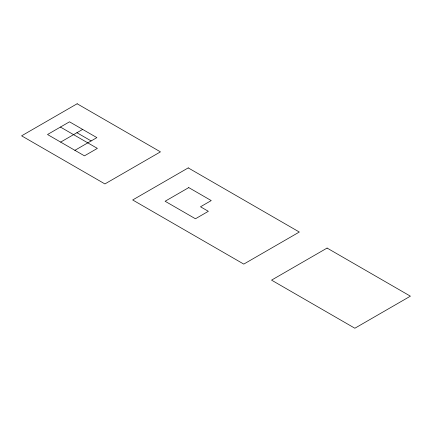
<?xml version="1.0" encoding="UTF-8"?>
<svg xmlns="http://www.w3.org/2000/svg" width="432" height="432" viewBox="0 0 432 432"><rect width="100%" height="100%" fill="white"/><g stroke="black" fill="none" stroke-linecap="round" stroke-linejoin="round"><path stroke-width="0.65" d="M60.653 142.101L82.642 129.406M74.893 150.32L96.881 137.624L69.509 121.819L47.52 134.519L84.456 155.844L97.367 148.387L60.431 127.062M76.918 132.71L91.157 140.929M77.144 103.766L21.6 135.832L104.917 183.935L160.456 151.864L77.144 103.766M188.228 167.897L132.683 199.967L243.772 264.103L299.317 232.033L188.228 167.897M188.762 187.596L165.11 201.253L195.448 218.77L208.359 211.313L200.502 206.777L211.243 200.578L188.762 187.596M327.083 248.065L271.544 280.136L354.856 328.234L410.4 296.168L327.083 248.065"/></g></svg>
